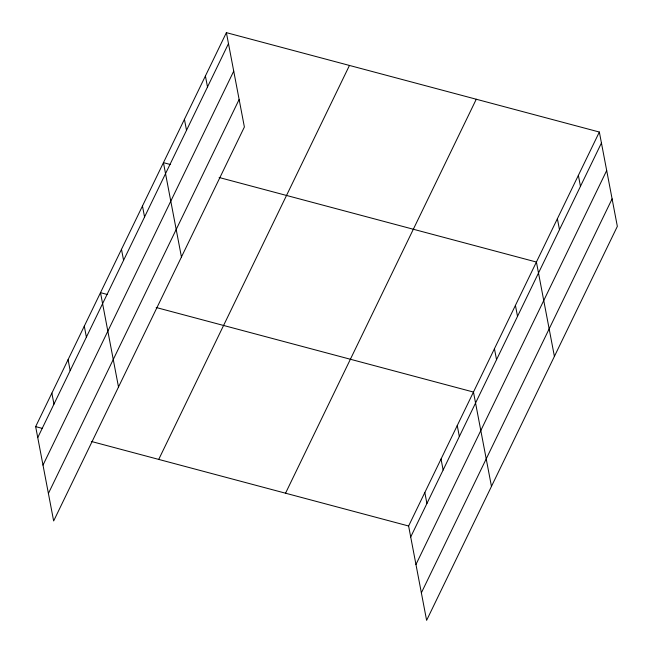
<?xml version="1.0" encoding="UTF-8"?>
<svg xmlns="http://www.w3.org/2000/svg" width="653" height="653" viewBox="0 0 653 653"><rect width="100%" height="100%" fill="white"/><g stroke="black" fill="none" stroke-linecap="round" stroke-linejoin="round"><path stroke-width="0.98" d="M226.387 32.65L244.385 127L53.652 520.963L35.654 426.621L226.387 32.65L599.348 132.037L617.346 226.379L426.613 620.35L408.615 526L599.348 132.037M37.752 437.592L228.485 43.62M43 465.107L233.733 71.136M48.404 493.456L239.137 99.485M158.728 459.418L349.461 65.447M285.541 493.203L476.274 99.24M410.704 536.978L601.437 143.007M415.953 564.494L606.686 170.523M421.365 592.834L612.098 198.863M170.286 164.483L163.446 162.662L181.444 257.004M219.122 177.494L536.407 262.041L554.405 356.391M107.345 294.495L100.505 292.666L118.503 387.017M156.181 307.506L473.466 392.053L491.464 486.403M35.654 426.621L42.494 428.441M91.33 441.452L408.615 526M578.37 175.371L580.46 186.342M557.384 218.706L559.482 229.685M515.421 305.384L517.519 316.354M494.443 348.718L496.541 359.689M457.255 425.544L459.345 436.514M441.036 459.026L443.134 470.005M424.825 492.517L426.923 503.487M205.409 75.985L207.499 86.963M184.424 119.319L186.521 130.298M142.468 205.997L144.558 216.967M121.482 249.332L123.58 260.31M84.294 326.157L86.384 337.128M68.083 359.648L70.173 370.618M51.865 393.13L53.962 404.109"/></g></svg>
